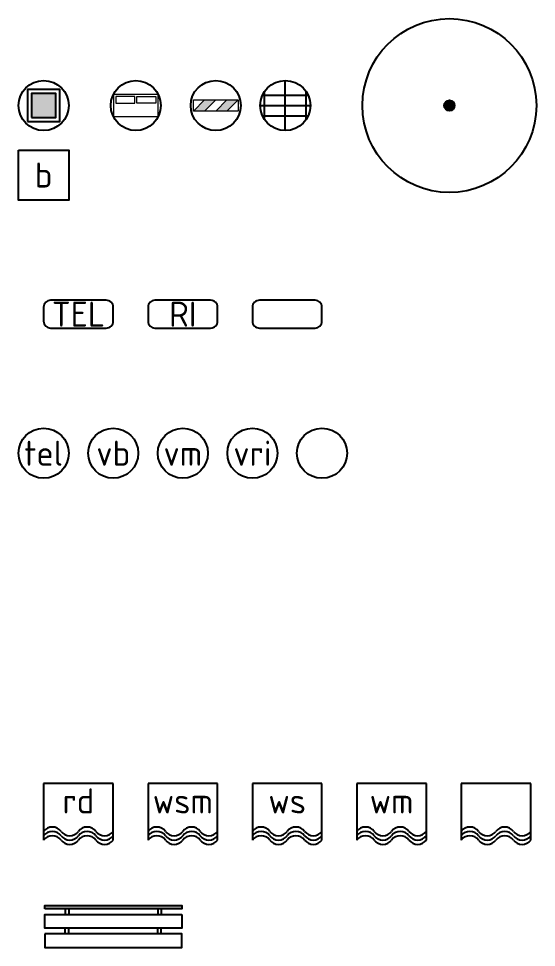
# Model space of a CAD drawing. Header units: metres. Extents: x 2181.6 to 2199.4, y 1923.2 to 1937.
# Drawn here: x 2191.98 to 2199.42, y 1923.69 to 1937.04 of the extents above; entities that cross this region are included whole.
import ezdxf
from ezdxf.enums import TextEntityAlignment as Align

# ---------------------------------------------------------------- set-up
doc = ezdxf.new("R2010")
doc.units = ezdxf.units.M
for name, color, linetype, lineweight in [('B-WE-GR-BOOM-S', 90, 'Continuous', 25), ('N-WE-IE-MEUBILAIR-S', 7, 'Continuous', 25), ('N-WE-IE-MEUBILAIR_WEGMEUBILAIR-S', 7, 'Continuous', 25)]:
    doc.layers.add(name, color=color, linetype=linetype, lineweight=lineweight)
doc.styles.add('NLCS-ISO', font='NLCS-ISO.ttf')
doc.styles.add('NLCS-ISO-ANNOTATIEF-T18', font='NLCS-ISO.ttf', dxfattribs={"height": 1.8})

# ---------------------------------------------------------------- blocks, each defined once
blk = doc.blocks.new('SIE-MEUBILAIR_BORD-SO')
at = {"color": 0, "linetype": 'ByBlock', "lineweight": -2, "flags": 128}
blk.add_lwpolyline([(-1.8, 1.8), (1.8, 1.8), (1.8, -1.8), (-1.8, -1.8)], close=True, dxfattribs=at)
at = {"style": 'NLCS-ISO-ANNOTATIEF-T18'}
blk.add_text('b', height=1.8, dxfattribs=at).set_placement((0, 0), align=Align.MIDDLE_CENTER)
blk = doc.blocks.new('SIE-MEUBILAIR_KAST_RIOOL-SO')
at = {"flags": 128}
blk.add_lwpolyline([(-2, -1), (2, -1, 0.414214), (2.5, -0.5), (2.5, 0.5, 0.414214), (2, 1), (-2, 1, 0.414214), (-2.5, 0.5), (-2.5, -0.5, 0.414214)], format="xyb", close=True, dxfattribs=at)
at = {"style": 'NLCS-ISO'}
blk.add_text('RI', height=1.8, dxfattribs=at).set_placement((0, 0), align=Align.MIDDLE_CENTER)
blk = doc.blocks.new('SIE-MEUBILAIR_KAST_TELECOM-SO')
at = {"flags": 128}
blk.add_lwpolyline([(-2, -1), (2, -1, 0.414214), (2.5, -0.5), (2.5, 0.5, 0.414214), (2, 1), (-2, 1, 0.414214), (-2.5, 0.5), (-2.5, -0.5, 0.414214)], format="xyb", close=True, dxfattribs=at)
at = {"style": 'NLCS-ISO'}
blk.add_text('TEL', height=1.8, dxfattribs=at).set_placement((0, 0), align=Align.MIDDLE_CENTER)
blk = doc.blocks.new('SIE-MEUBILAIR_KAST-SO')
at = {"flags": 128}
blk.add_lwpolyline([(-2, -1), (2, -1, 0.414214), (2.5, -0.5), (2.5, 0.5, 0.414214), (2, 1), (-2, 1, 0.414214), (-2.5, 0.5), (-2.5, -0.5, 0.414214)], format="xyb", close=True, dxfattribs=at)
blk = doc.blocks.new('SIE-MEUBILAIR_PAAL_TEL-SO')
at = {"color": 0, "linetype": 'ByBlock', "lineweight": -2}
blk.add_circle((0, 0), 1.8, dxfattribs=at)
at = {"style": 'NLCS-ISO-ANNOTATIEF-T18'}
blk.add_text('tel', height=1.8, dxfattribs=at).set_placement((0, 0), align=Align.MIDDLE_CENTER)
blk = doc.blocks.new('SIE-MEUBILAIR_PAAL_VERKEERSBORD-SO')
at = {"color": 0, "linetype": 'ByBlock', "lineweight": -2}
blk.add_circle((0, 0), 1.8, dxfattribs=at)
at = {"style": 'NLCS-ISO-ANNOTATIEF-T18'}
blk.add_text('vb', height=1.8, dxfattribs=at).set_placement((0, 0), align=Align.MIDDLE_CENTER)
blk = doc.blocks.new('SIE-MEUBILAIR_PAAL_VLAGGENMAST-SO')
at = {"color": 0, "linetype": 'ByBlock', "lineweight": -2}
blk.add_circle((0, 0), 1.8, dxfattribs=at)
at = {"style": 'NLCS-ISO-ANNOTATIEF-T18'}
blk.add_text('vm', height=1.8, dxfattribs=at).set_placement((0, 0), align=Align.MIDDLE_CENTER)
blk = doc.blocks.new('SIE-MEUBILAIR_PAAL_VRI-SO')
at = {"color": 0, "linetype": 'ByBlock', "lineweight": -2}
blk.add_circle((0, 0), 1.8, dxfattribs=at)
at = {"style": 'NLCS-ISO-ANNOTATIEF-T18'}
blk.add_text('vri', height=1.8, dxfattribs=at).set_placement((0, 0), align=Align.MIDDLE_CENTER)
blk = doc.blocks.new('SIE-MEUBILAIR_PAAL-SO')
at = {"color": 0, "linetype": 'ByBlock', "lineweight": -2}
blk.add_circle((0, 0), 1.8, dxfattribs=at)
blk = doc.blocks.new('SIE-MEUBILAIR_SENSOR_RADARDETECTOR-SO')
for p, q in [((2.5, 1.25), (-2.5, 1.25)), ((-2.5, 1.25), (-2.5, -2.8125)), ((2.5, -2.8125), (2.5, 1.25))]:
    blk.add_line(p, q)
for centre, start, end in [((-1.875, -2.65625), 36.8698976, 143.1301024), ((0.625, -2.65625), 36.8698976, 143.1301024), ((-1.875, -2.96875), 36.8698976, 143.1301024), ((-1.875, -3.28125), 36.8698976, 143.1301024), ((-0.625, -1.71875), 216.8698976, 323.1301024), ((-0.625, -2.03125), 216.8698976, 323.1301024), ((0.625, -2.96875), 36.8698976, 143.1301024), ((0.625, -3.28125), 36.8698976, 143.1301024), ((1.875, -1.71875), 216.8698976, 323.1301024), ((1.875, -2.03125), 216.8698976, 323.1301024), ((-0.625, -2.34375), 216.8698976, 323.1301024), ((1.875, -2.34375), 216.8698976, 323.1301024)]:
    blk.add_arc(centre, 0.78125, start, end)
at = {"style": 'NLCS-ISO-ANNOTATIEF-T18'}
blk.add_text('rd', height=1.8, dxfattribs=at).set_placement((0, 0), align=Align.MIDDLE_CENTER)
blk = doc.blocks.new('SIE-MEUBILAIR_SENSOR_WATERSTANDMETER-SO')
for p, q in [((2.5, 1.25), (-2.5, 1.25)), ((-2.5, 1.25), (-2.5, -2.8125)), ((2.5, -2.8125), (2.5, 1.25))]:
    blk.add_line(p, q)
for centre, start, end in [((-1.875, -2.65625), 36.8698976, 143.1301024), ((0.625, -2.65625), 36.8698976, 143.1301024), ((-1.875, -2.96875), 36.8698976, 143.1301024), ((-1.875, -3.28125), 36.8698976, 143.1301024), ((-0.625, -1.71875), 216.8698976, 323.1301024), ((-0.625, -2.03125), 216.8698976, 323.1301024), ((0.625, -2.96875), 36.8698976, 143.1301024), ((0.625, -3.28125), 36.8698976, 143.1301024), ((1.875, -1.71875), 216.8698976, 323.1301024), ((1.875, -2.03125), 216.8698976, 323.1301024), ((-0.625, -2.34375), 216.8698976, 323.1301024), ((1.875, -2.34375), 216.8698976, 323.1301024)]:
    blk.add_arc(centre, 0.78125, start, end)
at = {"style": 'NLCS-ISO-ANNOTATIEF-T18'}
blk.add_text('wsm', height=1.8, dxfattribs=at).set_placement((0, 0), align=Align.MIDDLE_CENTER)
blk = doc.blocks.new('SIE-MEUBILAIR_SENSOR_WEERSTATION-SO')
for p, q in [((2.5, 1.25), (-2.5, 1.25)), ((-2.5, 1.25), (-2.5, -2.8125)), ((2.5, -2.8125), (2.5, 1.25))]:
    blk.add_line(p, q)
for centre, start, end in [((-1.875, -2.65625), 36.8698976, 143.1301024), ((0.625, -2.65625), 36.8698976, 143.1301024), ((-1.875, -2.96875), 36.8698976, 143.1301024), ((-1.875, -3.28125), 36.8698976, 143.1301024), ((-0.625, -1.71875), 216.8698976, 323.1301024), ((-0.625, -2.03125), 216.8698976, 323.1301024), ((0.625, -2.96875), 36.8698976, 143.1301024), ((0.625, -3.28125), 36.8698976, 143.1301024), ((1.875, -1.71875), 216.8698976, 323.1301024), ((1.875, -2.03125), 216.8698976, 323.1301024), ((-0.625, -2.34375), 216.8698976, 323.1301024), ((1.875, -2.34375), 216.8698976, 323.1301024)]:
    blk.add_arc(centre, 0.78125, start, end)
at = {"style": 'NLCS-ISO-ANNOTATIEF-T18'}
blk.add_text('ws', height=1.8, dxfattribs=at).set_placement((0, 0), align=Align.MIDDLE_CENTER)
blk = doc.blocks.new('SIE-MEUBILAIR_SENSOR_WINDMETER-SO')
for p, q in [((2.5, 1.25), (-2.5, 1.25)), ((-2.5, 1.25), (-2.5, -2.8125)), ((2.5, -2.8125), (2.5, 1.25))]:
    blk.add_line(p, q)
for centre, start, end in [((-1.875, -2.65625), 36.8698976, 143.1301024), ((0.625, -2.65625), 36.8698976, 143.1301024), ((-1.875, -2.96875), 36.8698976, 143.1301024), ((-1.875, -3.28125), 36.8698976, 143.1301024), ((-0.625, -1.71875), 216.8698976, 323.1301024), ((-0.625, -2.03125), 216.8698976, 323.1301024), ((0.625, -2.96875), 36.8698976, 143.1301024), ((0.625, -3.28125), 36.8698976, 143.1301024), ((1.875, -1.71875), 216.8698976, 323.1301024), ((1.875, -2.03125), 216.8698976, 323.1301024), ((-0.625, -2.34375), 216.8698976, 323.1301024), ((1.875, -2.34375), 216.8698976, 323.1301024)]:
    blk.add_arc(centre, 0.78125, start, end)
at = {"style": 'NLCS-ISO-ANNOTATIEF-T18'}
blk.add_text('wm', height=1.8, dxfattribs=at).set_placement((0, 0), align=Align.MIDDLE_CENTER)
blk = doc.blocks.new('SIE-MEUBILAIR_SENSOR-SO')
for p, q in [((2.5, 1.25), (-2.5, 1.25)), ((-2.5, 1.25), (-2.5, -2.8125)), ((2.5, -2.8125), (2.5, 1.25))]:
    blk.add_line(p, q)
for centre, start, end in [((-1.875, -2.65625), 36.8698976, 143.1301024), ((0.625, -2.65625), 36.8698976, 143.1301024), ((-1.875, -2.96875), 36.8698976, 143.1301024), ((-1.875, -3.28125), 36.8698976, 143.1301024), ((-0.625, -1.71875), 216.8698976, 323.1301024), ((-0.625, -2.03125), 216.8698976, 323.1301024), ((0.625, -2.96875), 36.8698976, 143.1301024), ((0.625, -3.28125), 36.8698976, 143.1301024), ((1.875, -1.71875), 216.8698976, 323.1301024), ((1.875, -2.03125), 216.8698976, 323.1301024), ((-0.625, -2.34375), 216.8698976, 323.1301024), ((1.875, -2.34375), 216.8698976, 323.1301024)]:
    blk.add_arc(centre, 0.78125, start, end)
blk = doc.blocks.new('SIE-MEUBILAIR_AFVALBAK-SO')
h = blk.add_hatch(color=256)
h.dxf.hatch_style = 1
h.paths.add_polyline_path([(-0.864, -0.864), (0.864, -0.864), (0.864, 0.864), (-0.864, 0.864)])
for points in [[(-1.152, -1.152), (1.152, -1.152), (1.152, 1.152), (-1.152, 1.152)], [(-0.864, -0.864), (0.864, -0.864), (0.864, 0.864), (-0.864, 0.864)]]:
    blk.add_lwpolyline(points, close=True)
at = {"color": 0, "linetype": 'ByBlock', "lineweight": -2}
blk.add_circle((0, 0), 1.8, dxfattribs=at)
blk = doc.blocks.new('SIE-MEUBILAIR_BRIEVENBUS-SO')
at = {"color": 0, "linetype": 'ByBlock', "lineweight": 18}
for points in [[(1.6, -0.8), (1.6, 0.8), (-1.6, 0.8), (-1.6, -0.8)], [(-0.08, 0.16), (-0.08, 0.64), (-1.44, 0.64), (-1.44, 0.16)], [(0.08, 0.16), (0.08, 0.64), (1.44, 0.64), (1.44, 0.16)]]:
    blk.add_lwpolyline(points, close=True, dxfattribs=at)
at = {"color": 0, "linetype": 'ByBlock', "lineweight": -2}
blk.add_circle((0, 0), 1.8, dxfattribs=at)
blk = doc.blocks.new('SIE-MEUBILAIR_SLAGBOOM-SO')
at = {"linetype": 'ByBlock', "lineweight": 18}
h = blk.add_hatch(color=0, dxfattribs=at)
h.dxf.hatch_style = 1
h.paths.add_polyline_path([(0, 0.4), (-0.8, 0.4), (-1.6, -0.4), (-0.8, -0.4)])
h.paths.add_polyline_path([(1.6, 0.4), (0.8, 0.4), (0, -0.4), (0.8, -0.4)])
at = {"color": 0, "linetype": 'ByBlock', "lineweight": 18}
blk.add_lwpolyline([(-1.6, 0.4), (1.6, 0.4), (1.6, -0.4), (-1.6, -0.4)], close=True, dxfattribs=at)
for points in [[(-1.6, -0.4), (-0.8, 0.4)], [(-0.8, -0.4), (0, 0.4)], [(0, -0.4), (0.8, 0.4)], [(0.8, -0.4), (1.6, 0.4)]]:
    blk.add_lwpolyline(points, dxfattribs=at)
at = {"color": 0, "linetype": 'ByBlock', "lineweight": -2}
blk.add_circle((0, 0), 1.8, dxfattribs=at)
blk = doc.blocks.new('SIE-MEUBILAIR_ZITBANK MET LEUNING-SO')
blk.add_hatch(color=256).paths.add_polyline_path([(-0.984, 0.302), (-0.984, 0.253), (0.984, 0.253), (0.984, 0.302)])
for p, q in [((-0.689, 0.253), (-0.689, 0.172)), ((-0.64, 0.253), (-0.64, 0.172)), ((0.64, 0.253), (0.64, 0.172)), ((0.689, 0.253), (0.689, 0.172)), ((-0.689, -0.105), (-0.689, -0.025)), ((-0.64, -0.105), (-0.64, -0.025)), ((0.64, -0.105), (0.64, -0.025)), ((0.689, -0.105), (0.689, -0.025))]:
    blk.add_line(p, q)
at = {"flags": 128}
for points in [[(-0.984, 0.253), (-0.984, 0.302), (0.984, 0.302), (0.984, 0.253)], [(0.984, 0.172), (0.984, -0.025), (-0.984, -0.025), (-0.984, 0.172)], [(-0.984, -0.105), (-0.984, -0.302), (0.984, -0.302), (0.984, -0.105)]]:
    blk.add_lwpolyline(points, close=True, dxfattribs=at)
blk = doc.blocks.new('SGR-BOOM-SO')
h = blk.add_hatch(color=256)
edge = h.paths.add_edge_path()
edge.add_arc((0, 0), 0.075, 0, 360)
for radius in [1.25, 0.075, 0.0225]:
    blk.add_circle((0, 0), radius)
blk = doc.blocks.new('SIE-MEUBILAIR_ROOSTER-SO')
for p, q in [((0, 0), (0, 1.8)), ((-1.636, 0.75), (1.636, 0.75)), ((-1.5, 0), (-1.5, 0.995)), ((1.5, 0), (1.5, 0.995)), ((-1.8, 0), (1.8, 0)), ((-1.5, -0.995), (-1.5, 0)), ((0, -1.8), (0, 0)), ((1.5, -0.995), (1.5, 0)), ((-1.636, -0.75), (1.636, -0.75))]:
    blk.add_line(p, q)
at = {"color": 0, "linetype": 'ByBlock', "lineweight": -2}
blk.add_circle((0, 0), 1.8, dxfattribs=at)

msp = doc.modelspace()

# ---------------------------------------------------------------- block references
at = {"layer": 'B-WE-GR-BOOM-S'}
msp.add_blockref('SGR-BOOM-SO', (2198.168, 1935.793), dxfattribs=at)
at = {"layer": 'N-WE-IE-MEUBILAIR-S', "xscale": 0.2, "yscale": 0.2, "zscale": 0.2}
for name, p in [('SIE-MEUBILAIR_ROOSTER-SO', (2195.81, 1935.793)), ('SIE-MEUBILAIR_BORD-SO', (2192.337, 1934.793)), ('SIE-MEUBILAIR_KAST_TELECOM-SO', (2192.837, 1932.793)), ('SIE-MEUBILAIR_KAST_RIOOL-SO', (2194.337, 1932.793)), ('SIE-MEUBILAIR_KAST-SO', (2195.837, 1932.793)), ('SIE-MEUBILAIR_PAAL_TEL-SO', (2192.337, 1930.793)), ('SIE-MEUBILAIR_PAAL_VERKEERSBORD-SO', (2193.337, 1930.793)), ('SIE-MEUBILAIR_PAAL_VLAGGENMAST-SO', (2194.337, 1930.793)), ('SIE-MEUBILAIR_PAAL_VRI-SO', (2195.337, 1930.793)), ('SIE-MEUBILAIR_PAAL-SO', (2196.337, 1930.793)), ('SIE-MEUBILAIR_SENSOR_RADARDETECTOR-SO', (2192.837, 1925.793)), ('SIE-MEUBILAIR_SENSOR_WATERSTANDMETER-SO', (2194.337, 1925.793)), ('SIE-MEUBILAIR_SENSOR_WEERSTATION-SO', (2195.837, 1925.793)), ('SIE-MEUBILAIR_SENSOR_WINDMETER-SO', (2197.337, 1925.793)), ('SIE-MEUBILAIR_SENSOR-SO', (2198.837, 1925.793))]:
    msp.add_blockref(name, p, dxfattribs=at)
at = {"layer": 'N-WE-IE-MEUBILAIR_WEGMEUBILAIR-S', "xscale": 0.2, "yscale": 0.2, "zscale": 0.2}
for name, p in [('SIE-MEUBILAIR_AFVALBAK-SO', (2192.337, 1935.793)), ('SIE-MEUBILAIR_BRIEVENBUS-SO', (2193.661, 1935.793)), ('SIE-MEUBILAIR_SLAGBOOM-SO', (2194.81, 1935.793))]:
    msp.add_blockref(name, p, dxfattribs=at)
at = {"layer": 'N-WE-IE-MEUBILAIR_WEGMEUBILAIR-S'}
msp.add_blockref('SIE-MEUBILAIR_ZITBANK MET LEUNING-SO', (2193.337, 1923.989), dxfattribs=at)

doc.saveas('drawing.dxf')
